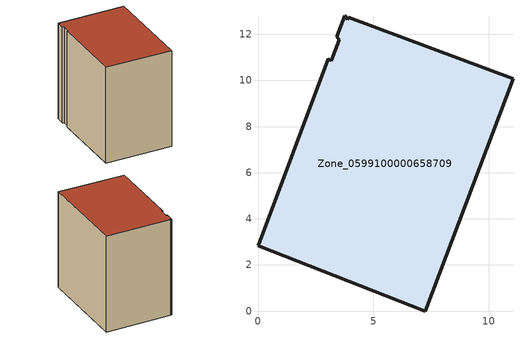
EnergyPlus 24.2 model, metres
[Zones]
Zone_0599100000658709
 floor ground (C_G): 3.53,11.77 3.41,11.9 3.75,12.8 3.81,12.78 3.87,12.63 3.91,12.74 11.05,10.07 7.24,0 0,2.83 3.05,10.93 3.17,10.86 z2.91
 wall outside (C_F): 3.53,11.77 3.17,10.86 3.05,10.93 0,2.83 7.24,0 11.05,10.07 3.91,12.74 3.87,12.63 3.81,12.78 3.75,12.8 3.41,11.9 3.53,11.77 z2.91:14.39
 roof outside (C_R): 3.41,11.9 3.53,11.77 3.17,10.86 3.05,10.93 0,2.83 7.24,0 11.05,10.07 3.91,12.74 3.87,12.63 3.81,12.78 3.75,12.8 z14.39
[BUILDING]
Pand.0599100000658709: North Axis=0; Terrain=City; Loads Convergence Tolerance Value=0.04; Temperature Convergence Tolerance Value=0.4; Solar Distribution=FullExterior; Maximum Number of Warmup Days=25; Minimum Number of Warmup Days=1
[Site:Location]
Rotterdam.The.Hague.AP_ZH_NLD Design_Conditions: Latitude=51.96; Longitude=4.45; Time Zone=1; Elevation=-4.5
[SITE:GROUNDTEMPERATURE:BUILDINGSURFACE]
18, 18, 18, 18, 18, 18, 18, 18, 18, 18, 18, 18
[MATERIAL] Thermal Absorptance=0.9; Solar Absorptance=0.7; Visible Absorptance=0.7
Name | Roughness | Thickness | Conductivity | Density | Specific Heat
G.TC.1946 | MediumSmooth | 0.15 | 1 | 540 | 1210
F.TC.1946 | Rough | 0.3 | 0.857143 | 1920 | 840
R.TC.1946 | MediumRough | 0.2 | 0.909091 | 1500 | 1000
[CONSTRUCTION]
C_G: G.TC.1946
C_F: F.TC.1946
C_R: R.TC.1946
[ZONE]
Zone_0599100000658709: Type=1; Multiplier=1; Ceiling Height=Autocalculate; Volume=Autocalculate; Floor Area=autocalculate; Part of Total Floor Area=Yes
[ZONEINFILTRATION:DESIGNFLOWRATE]
Infil_Zone_0599100000658709: Zone or ZoneList or Space or SpaceList=Zone_0599100000658709; Schedule=AlwaysOn; Design Flow Rate Calculation Method=Flow/Area; Flow Rate per Floor Area=0.003; Constant Term Coefficient=1; Temperature Term Coefficient=0; Velocity Term Coefficient=0; Velocity Squared Term Coefficient=0
[HVACTEMPLATE:ZONE:IDEALLOADSAIRSYSTEM]
Zone_0599100000658709: Maximum Heating Supply Air Temperature=50; Minimum Cooling Supply Air Temperature=13; Maximum Heating Supply Air Humidity Ratio=0.0156; Minimum Cooling Supply Air Humidity Ratio=0.0077; Heating Limit=NoLimit; Cooling Limit=NoLimit; Dehumidification Control Type=ConstantSensibleHeatRatio; Cooling Sensible Heat Ratio=0.7; Dehumidification Setpoint=60; Humidification Control Type=None; Humidification Setpoint=30; Outdoor Air Method=None; Outdoor Air Flow Rate per Person=0.00944; Outdoor Air Flow Rate per Zone Floor Area=0; Outdoor Air Flow Rate per Zone=0; Demand Controlled Ventilation Type=None; Outdoor Air Economizer Type=NoEconomizer; Heat Recovery Type=None; Sensible Heat Recovery Effectiveness=0.7; Latent Heat Recovery Effectiveness=0.65
[ZONECONTROL:THERMOSTAT]
ThermostatControl_Zone_0599100000658709: Zone or ZoneList=Zone_0599100000658709; Control Type Schedule=DualSetpointControlType; Control 1=Thermostat_Zone_0599100000658709; Temperature Difference Between Cutout And Setpoint=0
[THERMOSTATSETPOINT:DUALSETPOINT]
Thermostat_Zone_0599100000658709: Heating Setpoint Temperature Schedule=HeatingSetpoint_Zone_0599100000658709; Cooling Setpoint Temperature Schedule=CoolingSetpoint_Zone_0599100000658709
[SCHEDULE:COMPACT]
HeatingSetpoint_Zone_0599100000658709: Through: 12/31, For: AllDays, Until: 24:00, 21
CoolingSetpoint_Zone_0599100000658709: Through: 12/31, For: AllDays, Until: 24:00, 24
DualSetpointControlType: Through: 12/31, For: AllDays, Until: 24:00, 4
AlwaysOn: Through: 12/31, For: AllDays, Until: 24:00, 1
